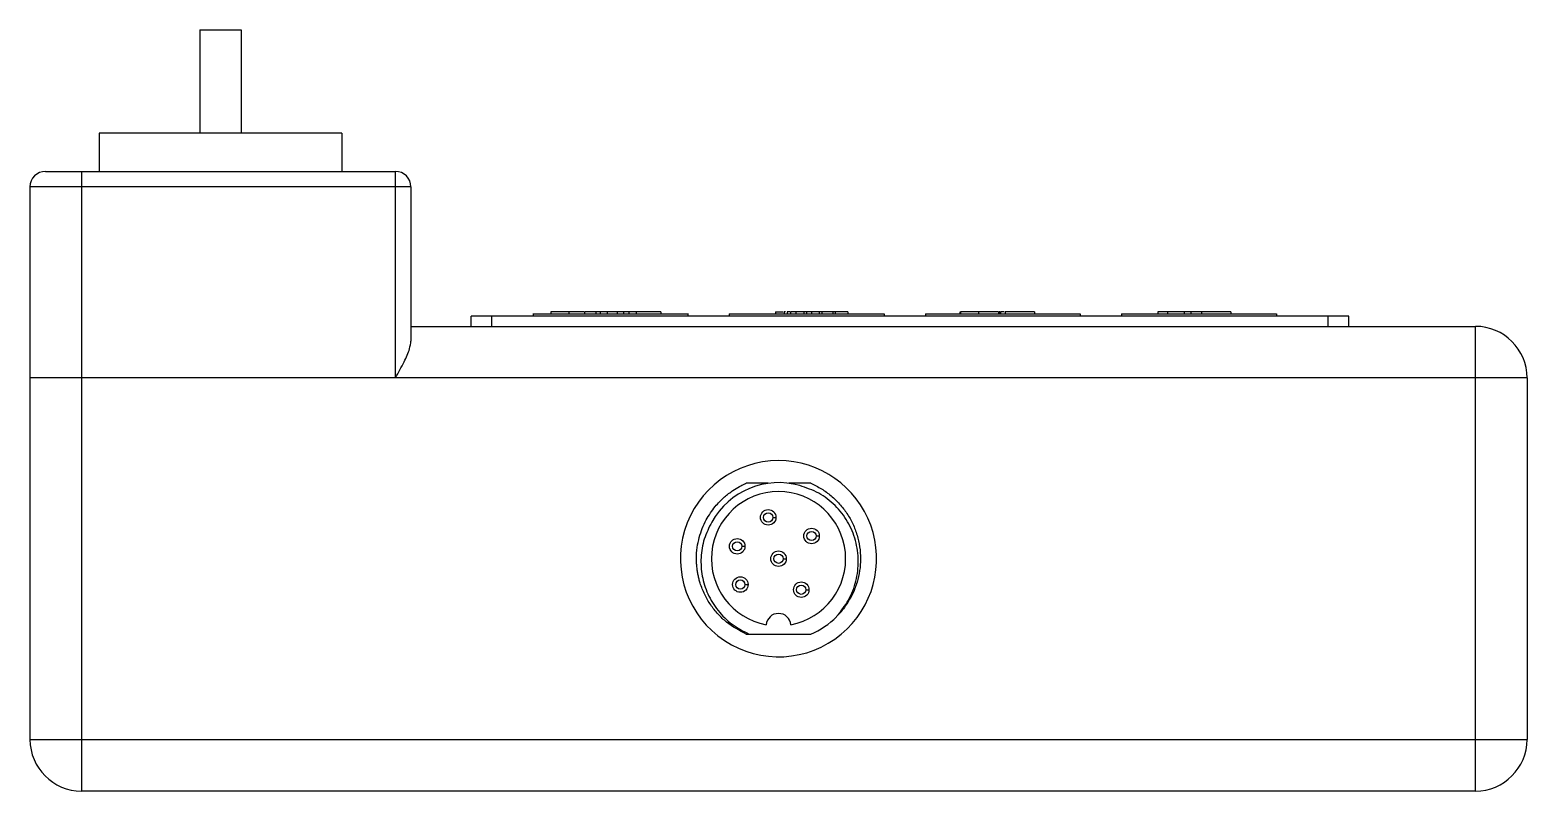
# Model space of a CAD drawing. Header units: millimetres. Extents: x -62 to 83, y -12 to 62.
import ezdxf

# ---------------------------------------------------------------- set-up
doc = ezdxf.new("R2010")
doc.units = ezdxf.units.MM

msp = doc.modelspace()

# ---------------------------------------------------------------- linework, layer by layer
at = {"color": 7, "linetype": 'Continuous', "lineweight": 25}
for p, q in [((-45.6, 61.57), (-45.6, 51.57)), ((-45.6, 61.57), (-41.6, 61.57)), ((-41.6, 61.57), (-41.6, 51.57)), ((-55.35, 51.57), (-55.35, 47.87)), ((-31.85, 51.57), (-55.35, 51.57)), ((-31.85, 51.57), (-31.85, 47.87)), ((-60.55, 47.87), (-26.65, 47.87)), ((-57.05, 47.87), (-57.05, -12.13)), ((-26.65, 27.87), (-26.65, 47.87)), ((-25.15, 46.37), (-62.05, 46.37)), ((-62.05, 46.37), (-62.05, -7.13)), ((-25.15, 46.37), (-25.15, 31.44)), ((-19.33, 32.87), (-19.33, 33.87)), ((65.67, 33.87), (-19.33, 33.87)), ((-17.33, 32.87), (-17.33, 33.87)), ((-13.33, 34.1), (-13.33, 33.87)), ((-13.33, 34.07), (1.67, 34.07)), ((-11.59, 34.27), (-11.59, 34.07)), ((-9.94, 34.27), (-10.03, 34.27)), ((-9.86, 34.27), (-9.86, 34.07)), ((-0.94, 34.27), (-8.33, 34.27)), ((-8.33, 34.27), (-8.33, 34.07)), ((-7.26, 34.27), (-7.26, 34.07)), ((-6.81, 34.27), (-6.81, 34.07)), ((-6.14, 34.27), (-6.14, 34.07)), ((-5.17, 34.27), (-5.17, 34.07)), ((-4.57, 34.27), (-4.57, 34.07)), ((-4.05, 34.27), (-4.05, 34.07)), ((-3.33, 34.27), (-3.33, 34.07)), ((-0.94, 34.27), (-0.94, 34.07)), ((1.67, 34.1), (1.67, 33.87)), ((5.67, 34.07), (5.67, 33.87)), ((5.67, 34.07), (20.67, 34.07)), ((10.17, 34.27), (10.17, 34.07)), ((10.17, 34.27), (10.91, 34.27)), ((10.99, 34.27), (10.99, 34.07)), ((11.14, 34.27), (10.99, 34.27)), ((11.29, 34.27), (11.29, 34.07)), ((17.17, 34.27), (11.62, 34.27)), ((11.62, 34.27), (11.62, 34.07)), ((12.13, 34.27), (12.13, 34.07)), ((12.89, 34.27), (12.89, 34.07)), ((13.15, 34.27), (13.15, 34.07)), ((13.63, 34.27), (13.63, 34.07)), ((14.39, 34.27), (14.39, 34.07)), ((14.65, 34.27), (14.65, 34.07)), ((15.72, 34.27), (15.72, 34.07)), ((15.95, 34.27), (15.95, 34.07)), ((17.17, 34.27), (17.17, 34.07)), ((20.67, 34.07), (20.67, 33.87)), ((24.67, 34.07), (24.67, 33.87)), ((24.67, 34.07), (39.67, 34.07)), ((28.01, 34.27), (28.01, 34.07)), ((28.08, 34.27), (28.08, 34.07)), ((29.83, 34.27), (29.83, 34.07)), ((31.74, 34.27), (31.74, 34.07)), ((31.89, 34.27), (31.82, 34.27)), ((31.89, 34.27), (31.89, 34.07)), ((31.96, 34.27), (31.96, 34.07)), ((32.3, 34.27), (31.96, 34.27)), ((32.41, 34.27), (32.41, 34.07)), ((35.25, 34.27), (32.41, 34.27)), ((35.25, 34.27), (35.25, 34.07)), ((39.67, 34.07), (39.67, 33.87)), ((43.67, 34.07), (58.67, 34.07)), ((43.67, 34.07), (43.67, 33.87)), ((54.25, 34.27), (47.17, 34.27)), ((47.17, 34.27), (47.17, 34.07)), ((48.13, 34.27), (48.13, 34.07)), ((49.74, 34.27), (49.74, 34.07)), ((50.37, 34.27), (50.37, 34.07)), ((51.41, 34.27), (51.41, 34.07)), ((54.25, 34.27), (54.25, 34.07)), ((58.67, 34.07), (58.67, 33.87)), ((63.67, 32.87), (63.67, 33.87)), ((65.67, 32.87), (65.67, 33.87)), ((-25.15, 32.87), (77.95, 32.87)), ((77.95, -12.13), (77.95, 32.87)), ((82.95, 27.87), (-62.05, 27.87)), ((82.95, 27.87), (82.95, -7.13)), ((9.43, 17.67), (7.32, 17.67)), ((13.57, 17.67), (11.46, 17.67)), ((9.9, 14.37), (10.2, 14.37)), ((14.1, 12.57), (14.4, 12.57)), ((6.9, 11.57), (7.2, 11.57)), ((10.9, 10.37), (11.2, 10.37)), ((7.2, 7.87), (7.5, 7.87)), ((13.1, 7.37), (13.4, 7.37)), ((7.32, 3.07), (13.57, 3.07)), ((-62.05, -7.13), (82.95, -7.13)), ((77.95, -12.13), (-57.05, -12.13))]:
    msp.add_line(p, q, dxfattribs=at)
for centre, radius in [((9.45, 14.37), 0.75), ((9.45, 14.37), 0.45), ((13.65, 12.57), 0.75), ((6.45, 11.57), 0.75), ((6.45, 11.57), 0.45), ((13.65, 12.57), 0.45), ((10.45, 10.37), 0.75), ((10.45, 10.37), 0.45), ((6.75, 7.87), 0.75), ((6.75, 7.87), 0.45), ((12.65, 7.37), 0.75), ((12.65, 7.37), 0.45)]:
    msp.add_circle(centre, radius, dxfattribs=at)
for centre, radius, start, end in [((-60.55, 46.37), 1.5, 90, 180), ((-26.65, 46.37), 1.5, 0, 90), ((77.95, 27.87), 5, 0, 90), ((10.45, 10.37), 9.5, 90, 309.7877), ((10.45, 10.37), 9.5, 309.7877, 90), ((10.45, 10.37), 7.37, 73.784, 151.216), ((10.45, 10.37), 6.5, 280.5928, 259.4072), ((10.45, 3.87), 1.2, 5.2964, 174.7036), ((10.45, 10.37), 7.94, 293.1958, 315), ((-57.05, -7.13), 5, 180, 270), ((77.95, -7.13), 5, 270, 0)]:
    msp.add_arc(centre, radius, start, end, dxfattribs=at)
for points, knots in [([(-9.86, 34.27), (-10.04, 34.27), (-10.42, 34.27), (-11.06, 34.27), (-11.39, 34.27), (-11.59, 34.27)], [0, 0, 0, 0, 0.280818, 0.561409, 1, 1, 1, 1]), ([(-8.41, 34.27), (-8.44, 34.27), (-8.62, 34.27), (-9.15, 34.27), (-9.62, 34.27), (-9.86, 34.27)], [0, 0, 0, 0, 0.093237, 0.546403, 1, 1, 1, 1]), ([(11.54, 34.27), (11.48, 34.27), (11.32, 34.27), (11.3, 34.27), (11.29, 34.27)], [0, 0, 0, 0, 0.338514, 1, 1, 1, 1]), ([(29.83, 34.27), (29.57, 34.27), (29.05, 34.27), (28.48, 34.27), (28.15, 34.27), (28.11, 34.27), (28.08, 34.27)], [0, 0, 0, 0, 0.279748, 0.558964, 0.779633, 1, 1, 1, 1]), ([(31.74, 34.27), (31.71, 34.27), (31.65, 34.27), (31.19, 34.27), (30.53, 34.27), (30.06, 34.27), (29.83, 34.27)], [0, 0, 0, 0, 0.2806375, 0.5599275, 0.7797822, 1, 1, 1, 1]), ([(-26.65, 27.87), (-26.65, 27.88), (-26.36, 28.4), (-25.84, 29.36), (-25.27, 30.58), (-25.19, 31.2), (-25.15, 31.44)], [0, 0, 0, 0, 0.003307, 0.42038, 0.767193, 1, 1, 1, 1]), ([(7.32, 3.07), (6.66, 3.42), (5.66, 3.94), (4.57, 4.99), (3.85, 5.89), (3.27, 6.9), (2.93, 7.76), (2.75, 8.39), (2.66, 8.78), (2.59, 9.17), (2.54, 9.57), (2.51, 9.97), (2.49, 10.6), (2.55, 11.43), (2.81, 12.71), (3.36, 14.08), (4.23, 15.38), (5.13, 16.31), (5.95, 16.94), (6.6, 17.33), (7.01, 17.54), (7.23, 17.63), (7.29, 17.66), (7.32, 17.67)], [0, 0, 0, 0, 0.120139, 0.181502, 0.243629, 0.306518, 0.370172, 0.391577, 0.413067, 0.434642, 0.456302, 0.478047, 0.499878, 0.558254, 0.613022, 0.711562, 0.795716, 0.86546, 0.920774, 0.961642, 0.988053, 0.995835, 1, 1, 1, 1]), ([(16.06, 4.76), (16.48, 5.27), (17.31, 6.31), (18.02, 8.19), (18.26, 10.17), (17.98, 12.15), (17.21, 14), (15.98, 15.58), (14.39, 16.81), (13.13, 17.24), (12.5, 17.45)], [0, 0, 0, 0, 0.124972, 0.250126, 0.375075, 0.499988, 0.625017, 0.749864, 0.874956, 1, 1, 1, 1]), ([(13.57, 17.67), (13.92, 17.5), (14.62, 17.17), (15.56, 16.48), (16.39, 15.68), (17.1, 14.76), (17.67, 13.75), (18.08, 12.66), (18.33, 11.53), (18.42, 10.37), (18.33, 9.21), (18.08, 8.08), (17.67, 7), (17.09, 5.99), (16.58, 5.28), (16.23, 4.94), (16.15, 4.87)], [0, 0, 0, 0, 0.075399, 0.150798, 0.226198, 0.301597, 0.376996, 0.452395, 0.527794, 0.603193, 0.678593, 0.753992, 0.829391, 0.90479, 0.980189, 1, 1, 1, 1]), ([(3.98, 13.92), (3.71, 13.38), (3.17, 12.3), (2.88, 10.49), (2.99, 8.68), (3.55, 6.91), (4.54, 5.31), (5.9, 3.95), (7.03, 3.36), (7.59, 3.07)], [0, 0, 0, 0, 0.1396691, 0.2797202, 0.4194588, 0.5594713, 0.7065541, 0.8531801, 1, 1, 1, 1])]:
    msp.add_open_spline(points, degree=3, knots=knots, dxfattribs=at)

doc.saveas('drawing.dxf')
